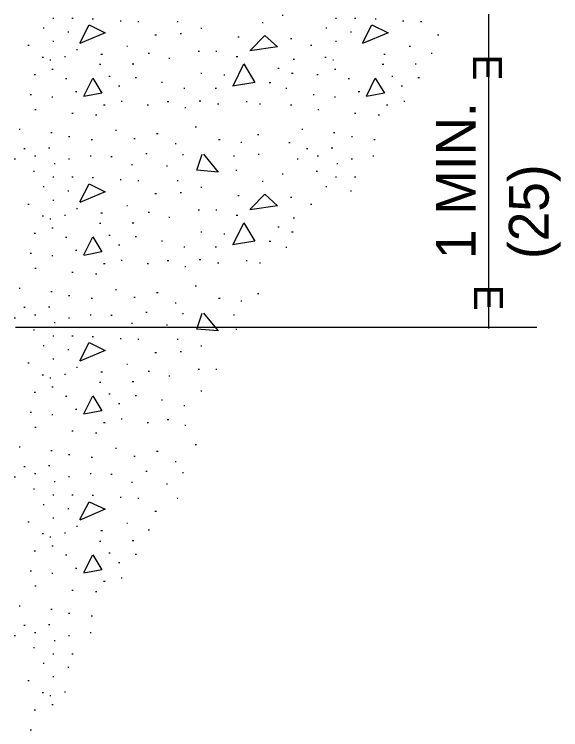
# Model space of a CAD drawing. Extents: x 97639 to 103048, y 75804 to 82153.
# Drawn here: x 102428.3 to 102488.9, y 77616.4 to 77695.9 of the extents above; entities that cross this region are included whole.
import ezdxf

# ---------------------------------------------------------------- set-up
doc = ezdxf.new("R2010")
doc.units = 0
doc.layers.add('Sheets_General Details', color=7, linetype='Continuous')

msp = doc.modelspace()

# ---------------------------------------------------------------- linework, layer by layer
at = {"layer": 'Sheets_General Details'}
for p, q in [((102432.525, 77695.484), (102432.661, 77695.484)), ((102434.655, 77695.484), (102434.791, 77695.484)), ((102436.92, 77695.43), (102437.057, 77695.43)), ((102440.006, 77695.183), (102440.115, 77695.183)), ((102458.024, 77695.839), (102458.133, 77695.839)), ((102463.921, 77695.484), (102464.058, 77695.484)), ((102466.05, 77695.484), (102466.187, 77695.484)), ((102468.343, 77695.43), (102468.452, 77695.43)), ((102471.374, 77695.183), (102471.537, 77695.183)), ((102480.929, 77695.92), (102480.929, 77661.003)), ((102431.46, 77694.419), (102431.569, 77694.419)), ((102441.971, 77695.102), (102442.108, 77695.102)), ((102446.339, 77695.129), (102446.476, 77695.129)), ((102455.785, 77695.02), (102455.894, 77695.02)), ((102462.856, 77694.419), (102462.965, 77694.419)), ((102473.367, 77695.102), (102473.503, 77695.102)), ((102434.19, 77693.955), (102434.327, 77693.955)), ((102443.882, 77693.655), (102444.046, 77693.655)), ((102446.694, 77693.791), (102446.83, 77693.791)), ((102448.96, 77694.365), (102449.096, 77694.365)), ((102465.586, 77693.955), (102465.722, 77693.955)), ((102475.278, 77693.655), (102475.414, 77693.655)), ((102432.525, 77692.918), (102432.661, 77692.918)), ((102453.082, 77693.409), (102453.219, 77693.409)), ((102458.951, 77693.246), (102459.088, 77693.246)), ((102463.921, 77692.918), (102464.058, 77692.918)), ((102429.767, 77692.481), (102429.904, 77692.481)), ((102435.173, 77692.017), (102435.282, 77692.017)), ((102440.742, 77692.372), (102440.851, 77692.372)), ((102461.163, 77692.481), (102461.3, 77692.481)), ((102472.111, 77692.372), (102472.274, 77692.372)), ((102433.835, 77691.225), (102433.945, 77691.225)), ((102437.876, 77691.498), (102438.04, 77691.498)), ((102443.144, 77691.607), (102443.282, 77691.607)), ((102448.687, 77691.826), (102448.823, 77691.826)), ((102450.652, 77691.826), (102450.761, 77691.826)), ((102452.919, 77691.225), (102453.082, 77691.225)), ((102469.299, 77691.498), (102469.436, 77691.498)), ((102474.541, 77691.607), (102474.677, 77691.607)), ((102431.351, 77691.171), (102431.488, 77691.171)), ((102432.224, 77690.844), (102432.333, 77690.844)), ((102441.37, 77690.407), (102441.534, 77690.407)), ((102445.411, 77691.034), (102445.547, 77691.034)), ((102459.225, 77690.924), (102459.362, 77690.924)), ((102462.747, 77691.171), (102462.91, 77691.171)), ((102463.621, 77690.844), (102463.73, 77690.844)), ((102472.766, 77690.407), (102472.903, 77690.407)), ((102432.443, 77689.833), (102432.579, 77689.833)), ((102437.74, 77690.379), (102437.876, 77690.379)), ((102457.532, 77689.942), (102457.669, 77689.942)), ((102463.839, 77689.833), (102463.975, 77689.833)), ((102469.134, 77690.379), (102469.299, 77690.379)), ((102430.477, 77689.232), (102430.614, 77689.232)), ((102438.776, 77689.041), (102438.914, 77689.041)), ((102441.697, 77688.905), (102441.834, 77688.905)), ((102448.96, 77689.396), (102449.096, 77689.396)), ((102451.526, 77689.177), (102451.635, 77689.177)), ((102459.061, 77689.396), (102459.225, 77689.396)), ((102461.874, 77689.232), (102462.009, 77689.232)), ((102470.173, 77689.041), (102470.309, 77689.041)), ((102473.094, 77688.905), (102473.257, 77688.905)), ((102433.945, 77688.795), (102434.08, 77688.795)), ((102444.592, 77688.386), (102444.728, 77688.386)), ((102456.576, 77688.332), (102456.741, 77688.332)), ((102465.34, 77688.795), (102465.477, 77688.795)), ((102435.064, 77687.348), (102435.2, 77687.348)), ((102439.841, 77687.976), (102439.978, 77687.976)), ((102447.104, 77687.73), (102447.213, 77687.73)), ((102450.57, 77687.73), (102450.707, 77687.73)), ((102458.406, 77687.704), (102458.515, 77687.704)), ((102466.459, 77687.348), (102466.623, 77687.348)), ((102471.238, 77687.976), (102471.374, 77687.976)), ((102430.013, 77687.022), (102430.178, 77687.022)), ((102432.416, 77686.748), (102432.552, 77686.748)), ((102461.437, 77687.022), (102461.572, 77687.022)), ((102463.812, 77686.748), (102463.948, 77686.748)), ((102438.176, 77685.847), (102438.339, 77685.847)), ((102440.115, 77686.257), (102440.251, 77686.257)), ((102443.035, 77685.847), (102443.173, 77685.847)), ((102445.248, 77686.228), (102445.411, 77686.228)), ((102448.796, 77686.311), (102448.96, 77686.311)), ((102450.844, 77685.957), (102450.98, 77685.957)), ((102454.01, 77686.228), (102454.12, 77686.228)), ((102455.512, 77685.983), (102455.622, 77685.983)), ((102458.951, 77685.847), (102459.088, 77685.847)), ((102469.6, 77685.847), (102469.736, 77685.847)), ((102471.51, 77686.257), (102471.646, 77686.257)), ((102430.559, 77685.355), (102430.696, 77685.355)), ((102434.655, 77684.918), (102434.791, 77684.918)), ((102447.185, 77685.546), (102447.322, 77685.546)), ((102461.955, 77685.355), (102462.091, 77685.355)), ((102466.05, 77684.918), (102466.187, 77684.918)), ((102437.275, 77684.755), (102437.412, 77684.755)), ((102468.671, 77684.755), (102468.835, 77684.755)), ((102448.359, 77683.417), (102448.496, 77683.417)), ((102428.812, 77683.144), (102428.921, 77683.144)), ((102432.307, 77682.789), (102432.471, 77682.789)), ((102439.487, 77683.035), (102439.623, 77683.035)), ((102444.073, 77682.68), (102444.237, 77682.68)), ((102455.266, 77682.571), (102455.403, 77682.571)), ((102460.208, 77683.144), (102460.317, 77683.144)), ((102463.702, 77682.789), (102463.866, 77682.789)), ((102434.299, 77682.326), (102434.437, 77682.326)), ((102436.811, 77682.025), (102436.947, 77682.025)), ((102441.534, 77682.134), (102441.671, 77682.134)), ((102450.953, 77682.025), (102451.117, 77682.025)), ((102453.409, 77681.724), (102453.547, 77681.724)), ((102458.76, 77681.67), (102458.897, 77681.67)), ((102465.695, 77682.326), (102465.831, 77682.326)), ((102468.207, 77682.025), (102468.343, 77682.025)), ((102429.304, 77681.015), (102429.467, 77681.015)), ((102432.061, 77681.069), (102432.224, 77681.069)), ((102446.121, 77681.561), (102446.257, 77681.561)), ((102460.726, 77681.015), (102460.864, 77681.015)), ((102463.456, 77681.069), (102463.621, 77681.069)), ((102430.505, 77680.196), (102430.641, 77680.196)), ((102436.675, 77680.196), (102436.784, 77680.196)), ((102438.995, 77680.113), (102439.132, 77680.113)), ((102442.872, 77680.47), (102443.035, 77680.47)), ((102446.94, 77680.332), (102447.049, 77680.332)), ((102452.591, 77680.196), (102452.727, 77680.196)), ((102455.348, 77680.36), (102455.457, 77680.36)), ((102461.9, 77680.196), (102462.037, 77680.196)), ((102468.07, 77680.196), (102468.18, 77680.196)), ((102428.265, 77679.841), (102428.402, 77679.841)), ((102432.689, 77679.322), (102432.798, 77679.322)), ((102434.272, 77679.868), (102434.408, 77679.868)), ((102459.662, 77679.841), (102459.799, 77679.841)), ((102464.084, 77679.322), (102464.193, 77679.322)), ((102465.668, 77679.868), (102465.805, 77679.868)), ((102430.395, 77678.503), (102430.505, 77678.503)), ((102441.261, 77679.24), (102441.397, 77679.24)), ((102445.165, 77679.077), (102445.274, 77679.077)), ((102452.864, 77678.612), (102452.973, 77678.612)), ((102461.791, 77678.503), (102461.928, 77678.503)), ((102432.525, 77677.848), (102432.661, 77677.848)), ((102434.655, 77677.848), (102434.791, 77677.848)), ((102436.92, 77677.766), (102437.057, 77677.766)), ((102458.024, 77678.176), (102458.133, 77678.176)), ((102463.921, 77677.848), (102464.058, 77677.848)), ((102466.05, 77677.848), (102466.187, 77677.848)), ((102440.006, 77677.547), (102440.115, 77677.547)), ((102441.971, 77677.438), (102442.108, 77677.438)), ((102446.339, 77677.466), (102446.476, 77677.466)), ((102455.785, 77677.383), (102455.894, 77677.383)), ((102431.46, 77676.784), (102431.569, 77676.784)), ((102434.19, 77676.291), (102434.327, 77676.291)), ((102446.694, 77676.128), (102446.83, 77676.128)), ((102448.96, 77676.701), (102449.096, 77676.701)), ((102462.856, 77676.784), (102462.965, 77676.784)), ((102465.586, 77676.291), (102465.722, 77676.291)), ((102443.882, 77675.992), (102444.046, 77675.992)), ((102453.082, 77675.774), (102453.219, 77675.774)), ((102458.951, 77675.609), (102459.088, 77675.609)), ((102429.767, 77674.818), (102429.904, 77674.818)), ((102432.525, 77675.254), (102432.661, 77675.254)), ((102440.742, 77674.681), (102440.851, 77674.681)), ((102461.163, 77674.818), (102461.3, 77674.818)), ((102435.173, 77674.353), (102435.282, 77674.353)), ((102437.876, 77673.862), (102438.04, 77673.862)), ((102443.144, 77673.944), (102443.282, 77673.944)), ((102448.687, 77674.189), (102448.823, 77674.189)), ((102450.652, 77674.189), (102450.761, 77674.189)), ((102431.351, 77673.507), (102431.488, 77673.507)), ((102432.224, 77673.179), (102432.333, 77673.179)), ((102433.835, 77673.59), (102433.945, 77673.59)), ((102445.411, 77673.371), (102445.547, 77673.371)), ((102452.919, 77673.59), (102453.082, 77673.59)), ((102459.225, 77673.288), (102459.362, 77673.288)), ((102432.443, 77672.197), (102432.579, 77672.197)), ((102437.74, 77672.716), (102437.876, 77672.716)), ((102441.37, 77672.743), (102441.534, 77672.743)), ((102457.532, 77672.306), (102457.669, 77672.306)), ((102430.477, 77671.596), (102430.614, 77671.596)), ((102438.776, 77671.377), (102438.914, 77671.377)), ((102448.96, 77671.733), (102449.096, 77671.733)), ((102451.526, 77671.515), (102451.635, 77671.515)), ((102459.061, 77671.733), (102459.225, 77671.733)), ((102433.945, 77671.159), (102434.08, 77671.159)), ((102441.697, 77671.241), (102441.834, 77671.241)), ((102444.592, 77670.75), (102444.728, 77670.75)), ((102456.576, 77670.695), (102456.741, 77670.695)), ((102439.841, 77670.313), (102439.978, 77670.313)), ((102447.104, 77670.067), (102447.213, 77670.067)), ((102450.57, 77670.067), (102450.707, 77670.067)), ((102458.406, 77670.039), (102458.515, 77670.039)), ((102430.013, 77669.385), (102430.178, 77669.385)), ((102432.416, 77669.112), (102432.552, 77669.112)), ((102435.064, 77669.712), (102435.2, 77669.712)), ((102438.176, 77668.211), (102438.339, 77668.211)), ((102440.115, 77668.593), (102440.251, 77668.593)), ((102443.035, 77668.211), (102443.173, 77668.211)), ((102445.248, 77668.566), (102445.411, 77668.566)), ((102448.796, 77668.675), (102448.96, 77668.675)), ((102450.844, 77668.292), (102450.98, 77668.292)), ((102454.01, 77668.566), (102454.12, 77668.566)), ((102455.512, 77668.292), (102455.622, 77668.292)), ((102430.559, 77667.692), (102430.696, 77667.692)), ((102447.185, 77667.911), (102447.322, 77667.911)), ((102434.655, 77667.256), (102434.791, 77667.256)), ((102437.275, 77667.092), (102437.412, 77667.092)), ((102448.359, 77665.754), (102448.496, 77665.754)), ((102428.812, 77665.48), (102428.921, 77665.48)), ((102432.307, 77665.126), (102432.471, 77665.126)), ((102439.487, 77665.344), (102439.623, 77665.344)), ((102444.073, 77665.017), (102444.237, 77665.017)), ((102434.299, 77664.662), (102434.437, 77664.662)), ((102436.811, 77664.361), (102436.947, 77664.361)), ((102441.534, 77664.471), (102441.671, 77664.471)), ((102450.953, 77664.361), (102451.117, 77664.361)), ((102455.266, 77664.908), (102455.403, 77664.908)), ((102429.304, 77663.378), (102429.467, 77663.378)), ((102432.061, 77663.406), (102432.224, 77663.406)), ((102446.121, 77663.87), (102446.257, 77663.87)), ((102453.409, 77664.089), (102453.547, 77664.089)), ((102442.872, 77662.805), (102443.035, 77662.805)), ((102446.94, 77662.669), (102447.049, 77662.669)), ((102428.265, 77662.177), (102428.402, 77662.177)), ((102430.505, 77662.532), (102430.641, 77662.532)), ((102434.272, 77662.204), (102434.408, 77662.204)), ((102436.675, 77662.532), (102436.784, 77662.532)), ((102438.995, 77662.477), (102439.132, 77662.477)), ((102452.591, 77662.532), (102452.727, 77662.532)), ((102428.402, 77661.167), (102486.279, 77661.167)), ((102432.689, 77661.659), (102432.798, 77661.659)), ((102441.261, 77661.604), (102441.397, 77661.604)), ((102445.165, 77661.413), (102445.274, 77661.413)), ((102430.395, 77660.867), (102430.505, 77660.867)), ((102452.864, 77660.921), (102452.973, 77660.921)), ((102432.525, 77660.184), (102432.661, 77660.184)), ((102434.655, 77660.184), (102434.791, 77660.184)), ((102436.92, 77660.129), (102437.057, 77660.129)), ((102440.006, 77659.884), (102440.115, 77659.884)), ((102441.971, 77659.802), (102442.108, 77659.802)), ((102446.339, 77659.83), (102446.476, 77659.83)), ((102431.46, 77659.119), (102431.569, 77659.119)), ((102434.19, 77658.656), (102434.327, 77658.656)), ((102448.96, 77659.065), (102449.096, 77659.065)), ((102443.882, 77658.355), (102444.046, 77658.355)), ((102446.694, 77658.465), (102446.83, 77658.465)), ((102429.767, 77657.181), (102429.904, 77657.181)), ((102432.525, 77657.618), (102432.661, 77657.618)), ((102440.742, 77657.044), (102440.851, 77657.044)), ((102435.173, 77656.717), (102435.282, 77656.717)), ((102443.144, 77656.281), (102443.282, 77656.281)), ((102448.687, 77656.499), (102448.823, 77656.499)), ((102450.652, 77656.499), (102450.761, 77656.499)), ((102431.351, 77655.87), (102431.488, 77655.87)), ((102432.224, 77655.516), (102432.333, 77655.516)), ((102433.835, 77655.925), (102433.945, 77655.925)), ((102437.876, 77656.198), (102438.04, 77656.198)), ((102445.411, 77655.734), (102445.547, 77655.734)), ((102437.74, 77655.052), (102437.876, 77655.052)), ((102441.37, 77655.106), (102441.534, 77655.106)), ((102430.477, 77653.933), (102430.614, 77653.933)), ((102432.443, 77654.533), (102432.579, 77654.533)), ((102448.96, 77654.069), (102449.096, 77654.069)), ((102433.945, 77653.496), (102434.08, 77653.496)), ((102438.776, 77653.741), (102438.914, 77653.741)), ((102441.697, 77653.577), (102441.834, 77653.577)), ((102444.592, 77653.059), (102444.728, 77653.059)), ((102439.841, 77652.676), (102439.978, 77652.676)), ((102447.104, 77652.431), (102447.213, 77652.431)), ((102430.013, 77651.721), (102430.178, 77651.721)), ((102432.416, 77651.448), (102432.552, 77651.448)), ((102435.064, 77652.048), (102435.2, 77652.048)), ((102440.115, 77650.957), (102440.251, 77650.957)), ((102445.248, 77650.903), (102445.411, 77650.903)), ((102430.559, 77650.055), (102430.696, 77650.055)), ((102438.176, 77650.547), (102438.339, 77650.547)), ((102443.035, 77650.547), (102443.173, 77650.547)), ((102447.185, 77650.247), (102447.322, 77650.247)), ((102434.655, 77649.619), (102434.791, 77649.619)), ((102437.275, 77649.427), (102437.412, 77649.427)), ((102428.812, 77647.845), (102428.921, 77647.845)), ((102439.487, 77647.709), (102439.623, 77647.709)), ((102448.359, 77648.117), (102448.496, 77648.117)), ((102432.307, 77647.462), (102432.471, 77647.462)), ((102434.299, 77646.998), (102434.437, 77646.998)), ((102436.811, 77646.698), (102436.947, 77646.698)), ((102441.534, 77646.835), (102441.671, 77646.835)), ((102444.073, 77647.381), (102444.237, 77647.381)), ((102446.121, 77646.233), (102446.257, 77646.233)), ((102429.304, 77645.687), (102429.467, 77645.687)), ((102432.061, 77645.77), (102432.224, 77645.77)), ((102442.872, 77645.168), (102443.035, 77645.168)), ((102428.265, 77644.514), (102428.402, 77644.514)), ((102430.505, 77644.896), (102430.641, 77644.896)), ((102434.272, 77644.541), (102434.408, 77644.541)), ((102436.675, 77644.896), (102436.784, 77644.896)), ((102438.995, 77644.814), (102439.132, 77644.814)), ((102446.94, 77645.005), (102447.049, 77645.005)), ((102432.689, 77643.995), (102432.798, 77643.995)), ((102441.261, 77643.94), (102441.397, 77643.94)), ((102445.165, 77643.749), (102445.274, 77643.749)), ((102430.395, 77643.203), (102430.505, 77643.203)), ((102432.525, 77642.521), (102432.661, 77642.521)), ((102434.655, 77642.521), (102434.791, 77642.521)), ((102436.92, 77642.467), (102437.057, 77642.467)), ((102440.006, 77642.248), (102440.115, 77642.248)), ((102441.971, 77642.139), (102442.108, 77642.139)), ((102431.46, 77641.456), (102431.569, 77641.456)), ((102434.19, 77640.992), (102434.327, 77640.992)), ((102443.882, 77640.691), (102444.046, 77640.691)), ((102432.525, 77639.955), (102432.661, 77639.955)), ((102429.767, 77639.518), (102429.904, 77639.518)), ((102435.173, 77639.053), (102435.282, 77639.053)), ((102440.742, 77639.381), (102440.851, 77639.381)), ((102431.351, 77638.208), (102431.488, 77638.208)), ((102433.835, 77638.289), (102433.945, 77638.289)), ((102437.876, 77638.562), (102438.04, 77638.562)), ((102443.144, 77638.616), (102443.282, 77638.616)), ((102432.224, 77637.853), (102432.333, 77637.853)), ((102437.74, 77637.388), (102437.876, 77637.388)), ((102441.37, 77637.443), (102441.534, 77637.443)), ((102432.443, 77636.869), (102432.579, 77636.869)), ((102430.477, 77636.296), (102430.614, 77636.296)), ((102433.945, 77635.859), (102434.08, 77635.859)), ((102438.776, 77636.078), (102438.914, 77636.078)), ((102441.697, 77635.915), (102441.834, 77635.915)), ((102439.841, 77635.013), (102439.978, 77635.013)), ((102430.013, 77634.085), (102430.178, 77634.085)), ((102435.064, 77634.386), (102435.2, 77634.386)), ((102432.416, 77633.811), (102432.552, 77633.811)), ((102440.115, 77633.293), (102440.251, 77633.293)), ((102430.559, 77632.392), (102430.696, 77632.392)), ((102438.176, 77632.911), (102438.339, 77632.911)), ((102434.655, 77631.928), (102434.791, 77631.928)), ((102437.275, 77631.765), (102437.412, 77631.765)), ((102428.812, 77630.181), (102428.921, 77630.181)), ((102432.307, 77629.826), (102432.471, 77629.826)), ((102434.299, 77629.362), (102434.437, 77629.362)), ((102436.811, 77629.062), (102436.947, 77629.062)), ((102429.304, 77628.052), (102429.467, 77628.052)), ((102432.061, 77628.106), (102432.224, 77628.106)), ((102428.265, 77626.878), (102428.402, 77626.878)), ((102430.505, 77627.232), (102430.641, 77627.232)), ((102434.272, 77626.905), (102434.408, 77626.905)), ((102436.675, 77627.232), (102436.784, 77627.232)), ((102432.689, 77626.332), (102432.798, 77626.332)), ((102430.395, 77625.541), (102430.505, 77625.541)), ((102432.525, 77624.857), (102432.661, 77624.857)), ((102434.655, 77624.857), (102434.791, 77624.857)), ((102431.46, 77623.82), (102431.569, 77623.82)), ((102434.19, 77623.356), (102434.327, 77623.356)), ((102432.525, 77622.318), (102432.661, 77622.318)), ((102429.767, 77621.881), (102429.904, 77621.881)), ((102431.351, 77620.571), (102431.488, 77620.571)), ((102433.835, 77620.626), (102433.945, 77620.626)), ((102432.224, 77620.217), (102432.333, 77620.217)), ((102432.443, 77619.207), (102432.579, 77619.207)), ((102430.477, 77618.632), (102430.614, 77618.632)), ((102430.013, 77616.421), (102430.178, 77616.421))]:
    msp.add_line(p, q, dxfattribs=at)
for points in [[(102435.556, 77692.7), (102436.566, 77694.747), (102438.368, 77693.873), (102435.528, 77692.671)], [(102466.95, 77692.7), (102467.961, 77694.747), (102469.79, 77693.873), (102466.924, 77692.671)], [(102454.447, 77691.908), (102456.085, 77693.574), (102457.478, 77692.317), (102454.42, 77691.853)], [(102452.618, 77688.032), (102453.737, 77690.407), (102454.966, 77688.358), (102452.482, 77687.949)], [(102435.992, 77686.83), (102436.975, 77688.823), (102437.985, 77687.158), (102435.992, 77686.775)], [(102467.387, 77686.83), (102468.343, 77688.823), (102469.381, 77687.158), (102467.387, 77686.775)], [(102449.259, 77680.36), (102450.898, 77678.394), (102448.551, 77678.585), (102449.124, 77680.387)], [(102435.556, 77675.063), (102436.566, 77677.084), (102438.368, 77676.21), (102435.528, 77675.009)], [(102454.447, 77674.272), (102456.085, 77675.937), (102457.478, 77674.654), (102454.42, 77674.189)], [(102452.618, 77670.395), (102453.737, 77672.743), (102454.966, 77670.695), (102452.482, 77670.286)], [(102435.992, 77669.193), (102436.975, 77671.187), (102437.985, 77669.521), (102435.992, 77669.112)], [(102449.259, 77662.696), (102450.898, 77660.73), (102448.551, 77660.921), (102449.124, 77662.724)], [(102435.556, 77657.4), (102436.566, 77659.447), (102438.368, 77658.574), (102435.528, 77657.372)], [(102435.992, 77651.531), (102436.975, 77653.523), (102437.985, 77651.858), (102435.992, 77651.476)], [(102446.339, 77642.166), (102446.421, 77642.166)], [(102435.556, 77639.764), (102436.566, 77641.756), (102438.368, 77640.91), (102435.528, 77639.709)], [(102435.992, 77633.894), (102436.975, 77635.859), (102437.985, 77634.167), (102435.992, 77633.811)]]:
    msp.add_lwpolyline(points, dxfattribs=at)

# ---------------------------------------------------------------- texts
for s, height, rotation, p in [('E', 3.219, 270, (102479.209, 77691.445)), ('1 MIN.', 4.4227, 90, (102479.504, 77668.725)), ('(25)', 4.4227, 90, (102487.61, 77668.725)), ('E', 3.219, 270, (102479.318, 77665.864))]:
    msp.add_text(s, height=height, rotation=rotation, dxfattribs=at).set_placement(p)

doc.saveas('drawing.dxf')
